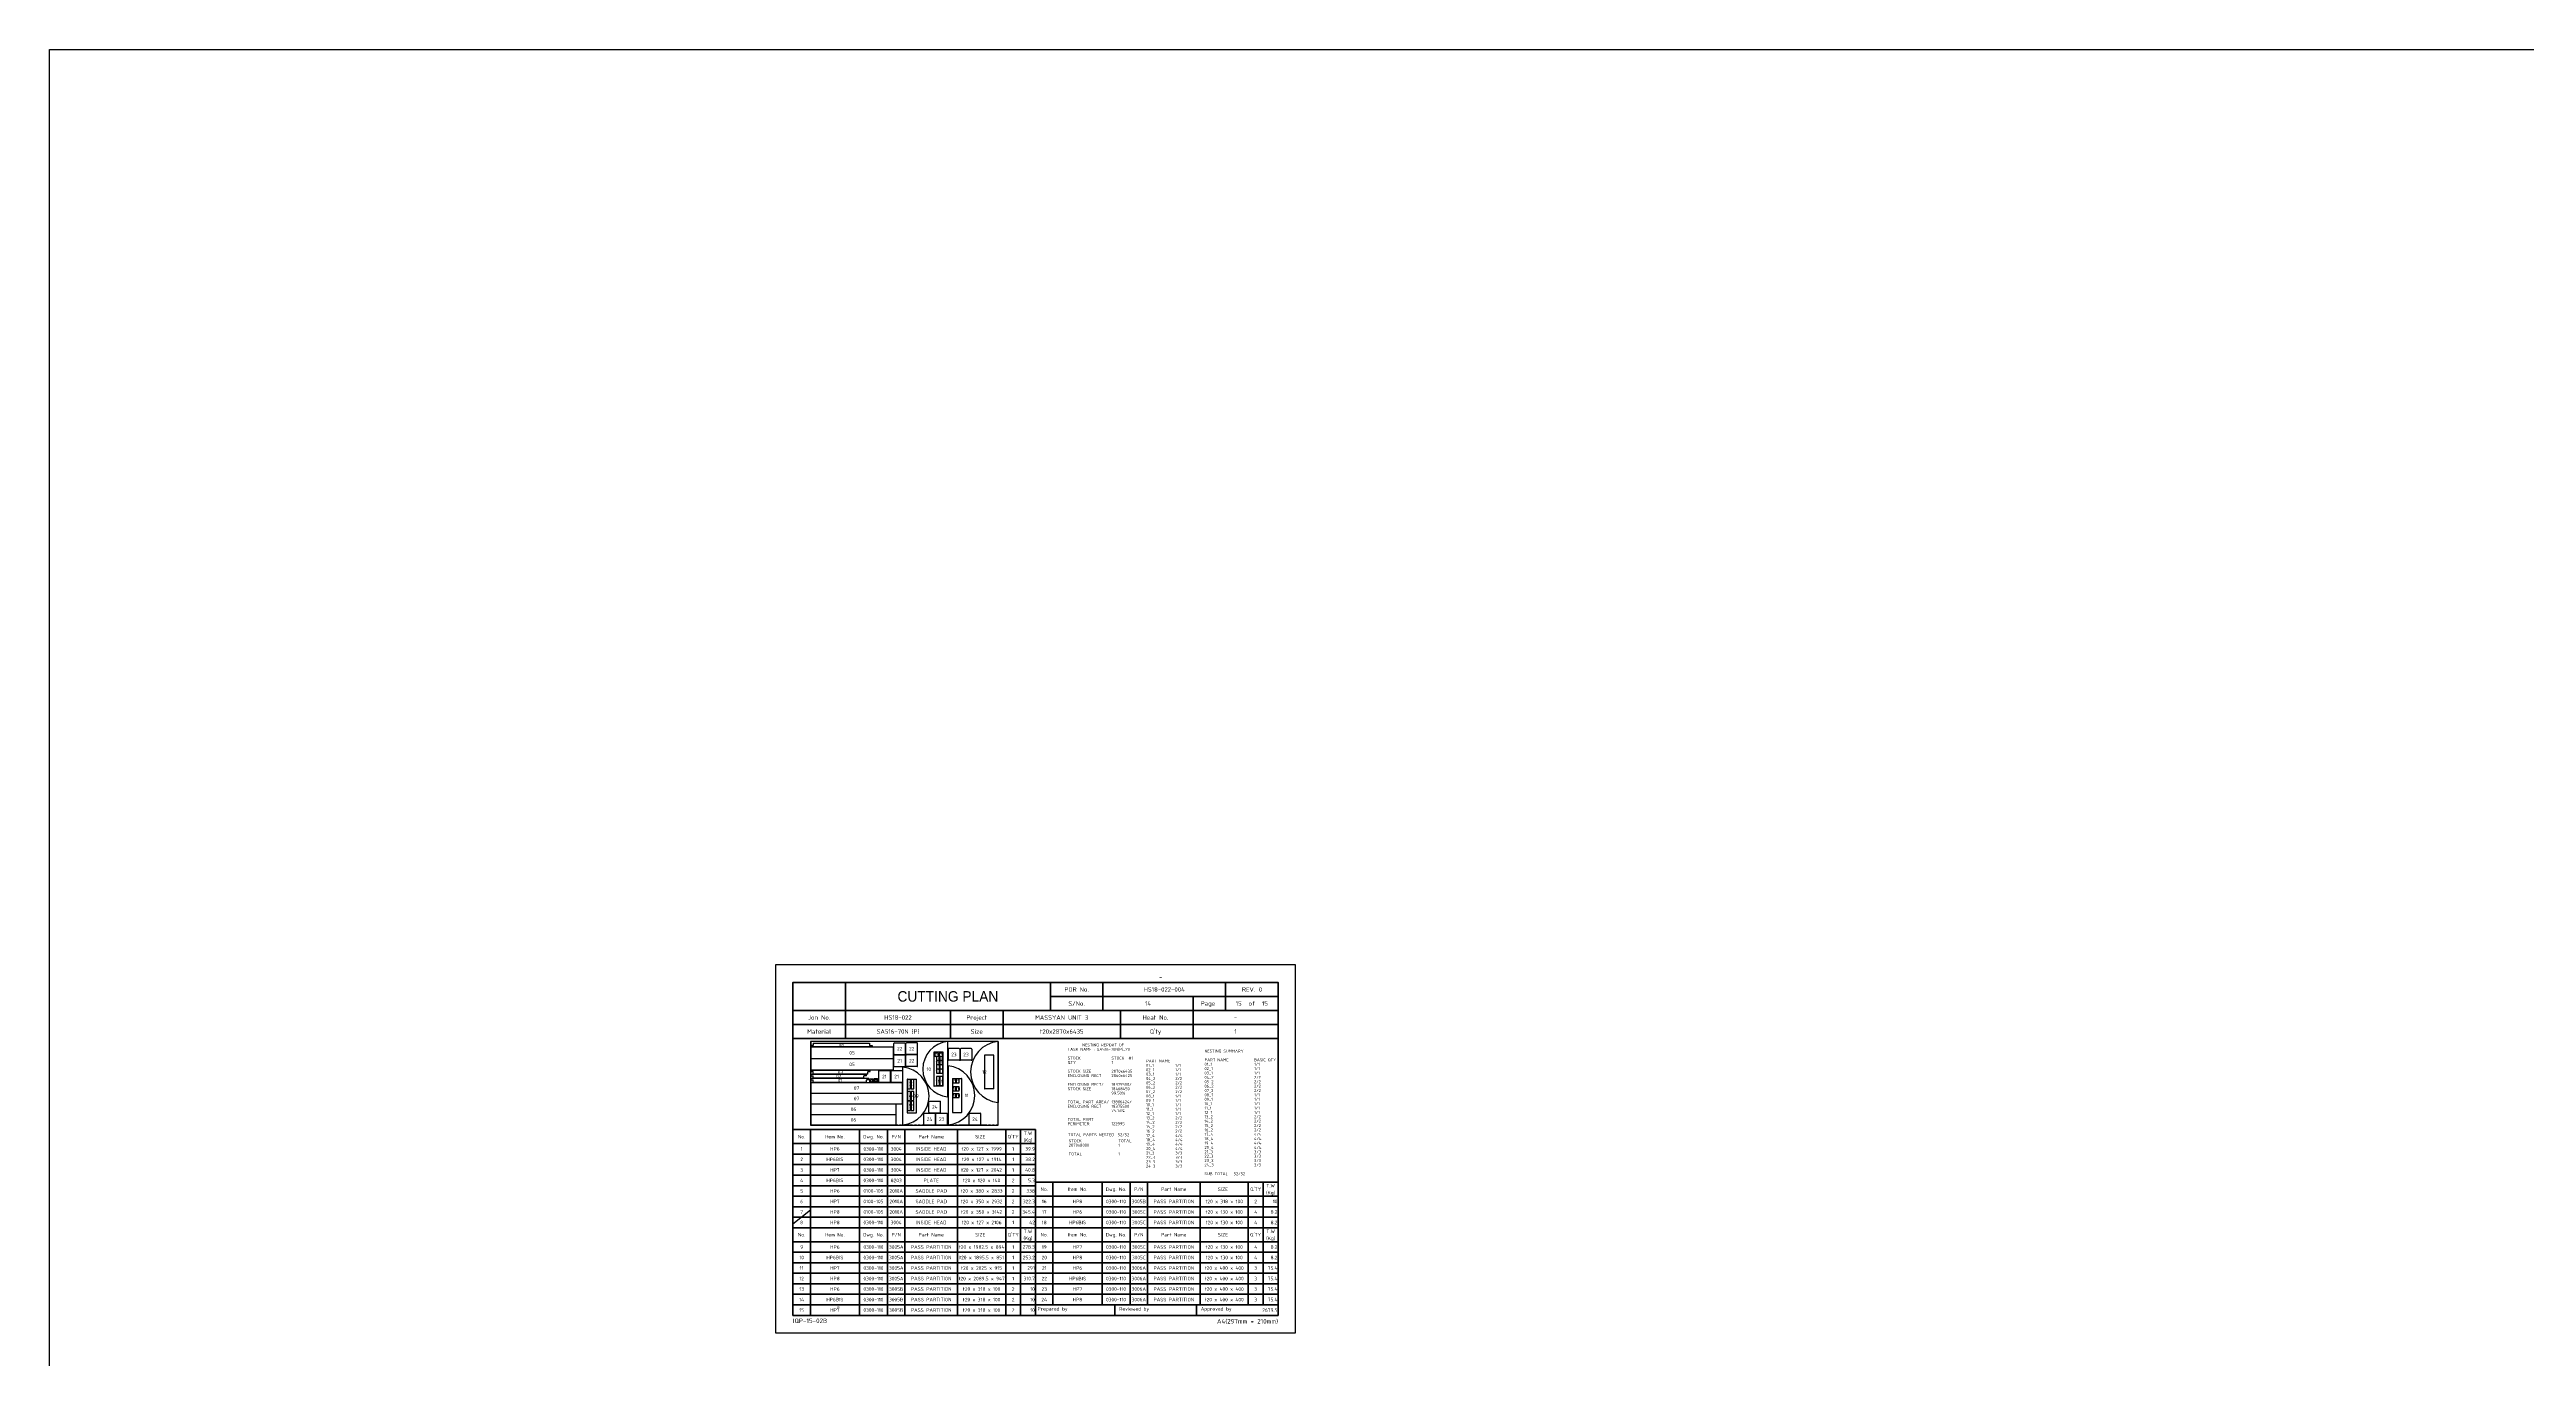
# Model space of a CAD drawing. Header units: millimetres. Extents: x -47360 to 661737, y -45870 to 354580.
# Drawn here: x 475137 to 559984, y 219124 to 263948 of the extents above; entities that cross this region are included whole.
import ezdxf
from ezdxf.enums import TextEntityAlignment as Align

# ---------------------------------------------------------------- set-up
doc = ezdxf.new("R2010")
doc.units = ezdxf.units.MM
doc.header["$LTSCALE"] = 10
doc.linetypes.add('PHANTOM', pattern=[63.5, 31.75, -6.35, 6.35, -6.35, 6.35, -6.35])
for name, color, linetype in [('$ENCL_RECT_RESERVED_LAYER$', 4, 'PHANTOM'), ('01_1__020X1999X127', 7, 'Continuous'), ('02_1__020X1914X127', 7, 'Continuous'), ('04_2__020X140X120', 7, 'Continuous'), ('05_2  020x2832.6693759868x380', 7, 'Continuous'), ('06_2  020x2932x350', 7, 'Continuous'), ('07_2  020x3142x350', 7, 'Continuous'), ('08_1__020X2106X127', 7, 'Continuous'), ('09_1__020X1982_5X894', 7, 'Continuous'), ('10_1__020X1895_5X850_5', 7, 'Continuous'), ('11_1__020X2025X915', 7, 'Continuous'), ('12_1__020X2089_5X947', 7, 'Continuous'), ('13_2  020x318x100', 7, 'Continuous'), ('14_2  020x318x100', 7, 'Continuous'), ('15_2  020x318x100', 7, 'Continuous'), ('16_2  020x318x100', 7, 'Continuous'), ('17_4  020x130x100', 7, 'Continuous'), ('18_4  020x130x100', 7, 'Continuous'), ('19_4  020x130x100', 7, 'Continuous'), ('20_4  020x130x100', 7, 'Continuous'), ('21_3__020X400X400', 7, 'Continuous'), ('23_3__020X400X400', 7, 'Continuous'), ('24_3__020X400X400', 7, 'Continuous'), ('PART-LABEL', 6, 'Continuous'), ('STOCK', 3, 'Continuous'), ('SUMMARY', 4, 'Continuous'), ('T', 2, 'Continuous')]:
    doc.layers.add(name, color=color, linetype=linetype)
doc.layers.add('PAGE', color=9, linetype='Continuous', plot=False)
doc.layers.add('TITLE', color=15, linetype='Continuous', lineweight=40)
doc.styles.get("Standard").update_dxf_attribs({"font": 'isocp2.shx', "bigfont": 'whgtxt.shx'})

# ---------------------------------------------------------------- blocks, each defined once
blk = doc.blocks.new('CP00')
at = {"layer": 'PAGE'}
blk.add_line((20, 70), (10, 62), dxfattribs=at)
blk.add_lwpolyline([(0, 0), (297, 0), (297, 210), (0, 210)], close=True, dxfattribs=at)
at = {"layer": 'TITLE'}
for p, q in [((40, 184), (40, 200)), ((157, 184), (157, 200)), ((10, 184), (287, 184)), ((10, 168), (287, 168)), ((10, 60), (287, 60)), ((148.5, 16), (287, 16))]:
    blk.add_line(p, q, dxfattribs=at)
at = {"layer": 'TITLE', "color": 8}
for p, q in [((187, 184), (187, 200)), ((40, 168), (40, 184)), ((130, 168), (130, 184)), ((238.5, 168), (238.5, 184)), ((257, 184), (257, 192)), ((10, 176), (287, 176)), ((20, 10), (20, 60)), ((48, 10), (48, 60)), ((64, 10), (64, 60)), ((74, 10), (74, 60)), ((104, 10), (104, 60)), ((131.5, 10), (131.5, 60)), ((140, 10), (140, 60)), ((158.5, 16), (158.5, 60)), ((186.5, 16), (186.5, 60)), ((202.5, 16), (202.5, 60)), ((212.5, 16), (212.5, 60)), ((242.5, 16), (242.5, 60)), ((270, 16), (270, 60)), ((278.5, 16), (278.5, 60)), ((10, 52), (287, 52)), ((10, 46), (287, 46)), ((10, 40), (287, 40)), ((10, 34), (287, 34)), ((10, 28), (287, 28)), ((10, 22), (287, 22)), ((10, 16), (148.5, 16)), ((193.8, 16), (193.8, 10)), ((240.4, 16), (240.4, 10))]:
    blk.add_line(p, q, dxfattribs=at)
at = {"layer": 'TITLE', "color": 9}
for p, q in [((257, 192), (257, 200)), ((100, 168), (100, 184)), ((157, 192), (287, 192)), ((197, 168), (197, 184)), ((238.5, 184), (238.5, 192)), ((148.5, 10), (148.5, 60))]:
    blk.add_line(p, q, dxfattribs=at)
at = {"layer": 'TITLE', "color": 15}
blk.add_lwpolyline([(10, 10), (287, 10), (287, 200), (10, 200)], close=True, dxfattribs=at)
at = {"layer": 'PAGE', "color": 2}
blk.add_attdef('ATT_NESTINGPLANNO', text='', height=2.5, dxfattribs=at).set_placement((220, 203), align=Align.MIDDLE_CENTER)
for tag, p in [('ATT_OWNERITEMNO', (35, 7.1)), ('ATT_PARTNAME', (35, 2.1))]:
    blk.add_attdef(tag, text='', height=2.5, dxfattribs=at).set_placement(p, align=Align.MIDDLE_LEFT)
at = {"layer": 'TITLE', "color": 2}
for s, height, p in [('POR No.', 2.5, (172, 196)), ('S/No.', 2.5, (172, 188)), ('Page', 2.5, (247, 188)), ('of', 2.5, (272, 188)), ('Material', 2.5, (25, 172)), ('Jon No.', 2.5, (25, 180)), ('Project', 2.5, (115, 180)), ('Size', 2.5, (115, 172)), ('Heat No.', 2.5, (217, 180)), ("Q'ty", 2.5, (217, 172)), ('-', 2.5, (262.7, 180)), ('No.', 2, (15, 56)), ('Item No.', 2, (34, 56)), ('Dwg. No.', 2, (56, 56)), ('P/N', 2, (69, 56)), ('Part Name', 2, (89, 56)), ('SIZE', 2, (117, 56)), ("Q'TY", 2, (135.8, 56)), ('T.W', 2, (144.2, 58)), ('No.', 2, (153.5, 56)), ('Item No.', 2, (172.5, 56)), ('Dwg. No.', 2, (194.5, 56)), ('P/N', 2, (207.5, 56)), ('Part Name', 2, (227.5, 56)), ('SIZE', 2, (255.5, 56)), ("Q'TY", 2, (274.2, 56)), ('T.W', 2, (282.8, 58)), ('(Kg)', 2, (144.2, 54)), ('(Kg)', 2, (282.8, 54))]:
    blk.add_text(s, height=height, dxfattribs=at).set_placement(p, align=Align.MIDDLE_CENTER)
blk.add_text('REV.', height=2.5, dxfattribs=at).set_placement((274, 196), align=Align.MIDDLE_RIGHT)
blk.add_text('0', height=2.5, dxfattribs=at).set_placement((276, 196), align=Align.MIDDLE_LEFT)
for s, height, p in [('Prepared by', 2, (149.7, 12.7)), ('Reviewed by', 2, (196.3, 12.7)), ('Approved by', 2, (242.9, 12.7)), ('IQP-15-02B', 2.59, (10, 5.6))]:
    blk.add_text(s, height=height, dxfattribs=at).set_placement(p)
blk.add_text('A4(297mm * 210mm)', height=2.594, dxfattribs=at).set_placement((287, 5.3), align=Align.RIGHT)
at = {"layer": 'TITLE', "color": 3, "insert": (98.5, 192), "char_height": 6, "width": 59.896, "attachment_point": 5}
blk.add_mtext('{\\fHYHeadLine-Medium|b0|i0|c129|p18;CUTTING PLAN}', dxfattribs=at)
at = {"layer": 'TITLE', "color": 2}
for tag, height, p in [('ATT_CUTTINGPLANNO', 2.5, (212.7, 188)), ('ATT_PORNO', 2.5, (222, 196)), ('ATT_PAGENO', 2.5, (264.5, 188)), ('ATT_PAGESUBTOTAL', 2.5, (279.5, 188)), ('ATT_WONO', 2.5, (70, 180)), ('ATT_PROJECT', 2.5, (163.5, 180)), ('ATT_PORWEIGHT', 2, (278.5, 89)), ('ATT_SCRAPWEIGHT', 2, (278.5, 71)), ('ATT_SAVEWEIGHT', 2, (278.5, 77)), ('ATT_NETWEIGHT', 2, (278.5, 83)), ('ATT_CUTTING', 2, (278.5, 65))]:
    blk.add_attdef(tag, text='', height=height, dxfattribs=at).set_placement(p, align=Align.MIDDLE_CENTER)
at = {"layer": 'TITLE', "color": 3}
for tag, p in [('ATT_MATERIAL', (70, 172)), ('ATT_SIZE', (163.5, 172)), ('ATT_QTY', (262.7, 172))]:
    blk.add_attdef(tag, text='', height=2.5, dxfattribs=at).set_placement(p, align=Align.MIDDLE_CENTER)

msp = doc.modelspace()

# ---------------------------------------------------------------- linework, layer by layer
at = {"layer": '$ENCL_RECT_RESERVED_LAYER$'}
msp.add_lwpolyline([(501210, 227118.4), (507634.89, 227118.4), (507634.89, 229978.4), (501210, 229978.4)], close=True, dxfattribs=at)
for p, q in [((504057.67, 229551.49, -565256912572.52), (504057.67, 229911.49, -565256912572.52)), ((504077.67, 229931.49, -565256912572.52), (504437.67, 229931.49, -565256912572.52)), ((504077.67, 229531.49, -565256912572.52), (504437.67, 229531.49, -565256912572.52)), ((504457.67, 229551.49, -565256912572.52), (504457.67, 229911.49, -565256912572.52)), ((504472.67, 229551.49, -565256912572.52), (504472.67, 229911.49, -565256912572.52)), ((504472.67, 229136.49, -565256912572.52), (504472.67, 229496.49, -565256912572.52)), ((504852.67, 229931.49, -565256912572.52), (504492.67, 229931.49, -565256912572.52)), ((504852.67, 229531.49, -565256912572.52), (504492.67, 229531.49, -565256912572.52)), ((504852.67, 229516.49, -565256912572.52), (504492.67, 229516.49, -565256912572.52)), ((504852.67, 229116.49, -565256912572.52), (504492.67, 229116.49, -565256912572.52)), ((504872.67, 229551.49, -565256912572.52), (504872.67, 229911.49, -565256912572.52)), ((504872.67, 229136.49, -565256912572.52), (504872.67, 229496.49, -565256912572.52)), ((503243.76, 228989.41, 37683794171.5), (501218.9, 228989.41, 37683794171.5)), ((501299.33, 228862.41, 37683794171.5), (501299.33, 228940.4, 37683794171.5)), ((503163.33, 228862.41, 37683794171.5), (501299.33, 228862.41, 37683794171.5)), ((503163.33, 228862.41, 37683794171.5), (503163.33, 228940.4, 37683794171.5))]:
    msp.add_line(p, q)
at = {"elevation": 37683794171.5}
for points in [[(501293.33, 228946.4), (501210.81, 228946.4), (501215.61, 228961.18)], [(503169.33, 228946.4), (503251.84, 228946.4), (503247.04, 228961.18)]]:
    msp.add_lwpolyline(points, dxfattribs=at)
for centre, radius, start, end in [((504077.67, 229911.49, -847885368858.77), 20, 90, 180), ((504077.67, 229551.49, -847885368858.77), 20, 180, 270), ((504437.67, 229911.49, -847885368858.77), 20, 0, 90), ((504437.67, 229551.49, -847885368858.77), 20, 270, 0), ((504492.67, 229911.49, -847885368858.77), 20, 90, 180), ((504492.67, 229551.49, -847885368858.77), 20, 180, 270), ((504492.67, 229496.49, -847885368858.77), 20, 90, 180), ((504492.67, 229136.49, -847885368858.77), 20, 180, 270), ((504852.67, 229911.49, -847885368858.77), 20, 0, 90), ((504852.67, 229551.49, -847885368858.77), 20, 270, 0), ((504852.67, 229496.49, -847885368858.77), 20, 0, 90), ((504852.67, 229136.49, -847885368858.77), 20, 270, 0), ((502231.33, 228857.41, 37683794171.5), 1021, 172.571727, 174.166484), ((501293.33, 228940.4, 37683794171.5), 6, 359.999305, 90), ((503169.33, 228940.4, 37683794171.5), 6, 90, 180.000695), ((502231.33, 228857.41, 37683794171.5), 1021, 5.833521, 7.428278)]:
    msp.add_arc(centre, radius, start, end)
at = {"layer": '01_1__020X1999X127'}
for p, q in [((501210.81, 228662.41), (501215.78, 228677.68)), ((501210.81, 228662.41), (501293.33, 228662.41)), ((503201.58, 228705.41), (501219.08, 228705.41)), ((501299.33, 228578.41), (501299.33, 228656.41)), ((503121.33, 228578.41), (501299.33, 228578.41)), ((503121.33, 228578.41), (503121.33, 228656.41)), ((503209.84, 228662.41), (503127.33, 228662.41)), ((503209.84, 228662.41), (503204.87, 228677.68))]:
    msp.add_line(p, q, dxfattribs=at)
for centre, radius, start, end in [((502210.33, 228573.41), 1000, 172.41482, 174.014348), ((501293.33, 228656.41), 6, 359.999305, 90), ((503127.33, 228656.41), 6, 90, 180.000695), ((502210.33, 228573.41), 1000, 5.985652, 7.58518)]:
    msp.add_arc(centre, radius, start, end, dxfattribs=at)
at = {"layer": '02_1__020X1914X127'}
for p, q in [((501210.81, 228804.4), (501216.15, 228820.83)), ((501210.81, 228804.4), (501293.33, 228804.4)), ((503115.18, 228847.41), (501219.47, 228847.41)), ((501299.33, 228720.41), (501299.33, 228798.4)), ((503035.33, 228720.41), (501299.33, 228720.41)), ((503035.33, 228720.41), (503035.33, 228798.4)), ((503123.84, 228804.4), (503041.33, 228804.4)), ((503123.84, 228804.4), (503118.5, 228820.83))]:
    msp.add_line(p, q, dxfattribs=at)
for centre, radius, start, end in [((502167.33, 228715.41, 37683794171.5), 957, 172.071858, 173.67522), ((501293.33, 228798.4, 37683794171.5), 6, 359.999305, 90), ((503041.33, 228798.4, 37683794171.5), 6, 90, 180.000695), ((502167.33, 228715.41, 37683794171.5), 957, 6.32478, 7.928142)]:
    msp.add_arc(centre, radius, start, end, dxfattribs=at)
at = {"layer": '04_2__020X140X120'}
for p, q in [((503225.65, 228678.41), (503245.65, 228698.41)), ((503225.65, 228678.41), (503225.65, 228598.41)), ((503245.65, 228578.41), (503225.65, 228598.41)), ((503245.65, 228698.41), (503365.65, 228698.41)), ((503245.65, 228578.41), (503365.65, 228578.41)), ((503365.65, 228698.41), (503365.65, 228578.41)), ((503500.65, 228698.41), (503380.65, 228698.41)), ((503380.65, 228578.41), (503380.65, 228698.41)), ((503500.65, 228578.41), (503380.65, 228578.41)), ((503500.65, 228698.41), (503520.65, 228678.41)), ((503520.65, 228598.41), (503500.65, 228578.41)), ((503520.65, 228598.41), (503520.65, 228678.41))]:
    msp.add_line(p, q, dxfattribs=at)
for centre in [(503305.65, 228638.41), (503440.65, 228638.41)]:
    msp.add_circle(centre, 45.5, dxfattribs=at)
at = {"layer": '05_2  020x2832.6693759868x380'}
for p, q in [((504042.67, 229779.41), (501210, 229779.41)), ((501210, 229779.41), (501210, 229399.41)), ((501210, 229399.41), (504042.67, 229399.41)), ((504042.67, 229384.41), (501210, 229384.41)), ((501210, 229384.41), (501210, 229004.41)), ((504042.67, 229399.41), (504042.67, 229779.41)), ((504042.67, 229004.41), (504042.67, 229384.41)), ((501210, 229004.41), (504042.67, 229004.41))]:
    msp.add_line(p, q, dxfattribs=at)
at = {"layer": '06_2  020x2932x350'}
for p, q in [((504142, 227833.4), (501210, 227833.4)), ((501210, 227833.4), (501210, 227483.4)), ((501210, 227483.4), (504142, 227483.4)), ((504142, 227468.4), (501210, 227468.4)), ((501210, 227468.4), (501210, 227118.4)), ((504142, 227483.4), (504142, 227833.4)), ((504142, 227118.4), (504142, 227468.4)), ((501210, 227118.4), (504142, 227118.4))]:
    msp.add_line(p, q, dxfattribs=at)
at = {"layer": '07_2  020x3142x350'}
for p, q in [((504352, 228563.4), (501210, 228563.4)), ((501210, 228563.4), (501210, 228213.4)), ((504352, 228213.4), (504352, 228563.4)), ((501210, 228213.4), (504352, 228213.4)), ((504352, 228198.4), (501210, 228198.4)), ((501210, 228198.4), (501210, 227848.4)), ((501210, 227848.4), (504352, 227848.4)), ((504352, 227848.4), (504352, 228198.4))]:
    msp.add_line(p, q, dxfattribs=at)
at = {"layer": '08_1__020X2106X127'}
for p, q in [((503308.02, 229794.41), (501218.63, 229794.41)), ((501299.33, 229921.41), (503227.33, 229921.41)), ((501299.33, 229921.41), (501299.33, 229843.41)), ((503227.33, 229921.41), (503227.33, 229843.41))]:
    msp.add_line(p, q, dxfattribs=at)
for points in [[(501293.33, 229837.41), (501210.81, 229837.41), (501215.38, 229823.35)], [(503233.33, 229837.41), (503315.84, 229837.41), (503311.27, 229823.35)]]:
    msp.add_lwpolyline(points, dxfattribs=at)
for centre, radius, start, end in [((502263.33, 229926.41), 1053, 185.616631, 187.201322), ((501293.33, 229843.41), 6, 270, 0.000695), ((503233.33, 229843.41), 6, 179.999305, 270), ((502263.33, 229926.41), 1053, 352.798678, 354.383369)]:
    msp.add_arc(centre, radius, start, end, dxfattribs=at)
at = {"layer": '09_1__020X1982_5X894'}
for p, q in [((504367, 227118.69), (504367, 229101.19)), ((504517, 228683.94), (504517, 227535.94)), ((504523, 228689.94), (504831, 228689.94)), ((504837, 227535.94), (504837, 228683.94)), ((504523, 227529.94), (504831, 227529.94))]:
    msp.add_line(p, q, dxfattribs=at)
for centre, radius, start, end in [((504267.1, 228109.94), 996.27, 275.754838, 84.245164), ((504523, 228683.94), 6, 90, 179.999823), ((504831, 228683.94), 6, 0, 90), ((504523, 227535.94), 6, 179.999823, 270), ((504831, 227535.94), 6, 270, 0)]:
    msp.add_arc(centre, radius, start, end, dxfattribs=at)
at = {"layer": '10_1__020X1895_5X850_5'}
for p, q in [((505900.87, 229978.08), (505900.87, 228082.58)), ((505430.92, 229604.27), (505430.92, 228456.39)), ((505744.88, 229610.27), (505436.92, 229610.27)), ((505750.88, 228456.39), (505750.88, 229604.27)), ((505744.88, 228450.39), (505436.92, 228450.39))]:
    msp.add_line(p, q, dxfattribs=at)
for centre, radius, start, end in [((506003.78, 229030.33), 953.32, 96.197302, 263.802698), ((505436.92, 229604.27), 6, 90, 180), ((505744.88, 229604.27), 6, 359.999823, 90), ((505436.92, 228456.39), 6, 180, 270), ((505744.88, 228456.39), 6, 270, 359.999823)]:
    msp.add_arc(centre, radius, start, end, dxfattribs=at)
at = {"layer": '11_1__020X2025X915'}
for p, q in [((505915.87, 229143.69), (505915.87, 227118.69)), ((506065.88, 228705.23), (506065.87, 227557.16)), ((506071.88, 228711.23), (506379.9, 228711.23)), ((506385.9, 227557.16), (506385.9, 228705.23)), ((506071.87, 227551.15), (506379.9, 227551.15))]:
    msp.add_line(p, q, dxfattribs=at)
for centre, radius, start, end in [((505813.24, 228131.19), 1017.69, 275.787652, 84.212348), ((506071.88, 228705.23), 6, 90, 179.999823), ((506379.9, 228705.23), 6, 0, 90), ((506071.87, 227557.16), 6, 179.999823, 270), ((506379.9, 227557.16), 6, 270, 0)]:
    msp.add_arc(centre, radius, start, end, dxfattribs=at)
at = {"layer": '12_1__020X2089_5X947'}
for p, q in [((507634.89, 229978.11), (507634.89, 227888.61)), ((507164.86, 229507.39), (507164.86, 228359.33)), ((507478.88, 229513.39), (507170.86, 229513.39)), ((507484.88, 228359.33), (507484.88, 229507.39)), ((507478.88, 228353.33), (507170.86, 228353.33))]:
    msp.add_line(p, q, dxfattribs=at)
for centre, radius, start, end in [((507737.63, 228933.36), 1049.79, 95.616281, 264.383719), ((507170.86, 229507.39), 6, 90, 180), ((507478.88, 229507.39), 6, 359.999823, 90), ((507170.86, 228359.33), 6, 180, 270), ((507478.88, 228359.33), 6, 270, 359.999823)]:
    msp.add_arc(centre, radius, start, end, dxfattribs=at)
at = {"layer": '13_2  020x318x100'}
for p, q in [((504532, 228674.94), (504532, 228356.94)), ((504632, 228674.94), (504532, 228674.94)), ((504532, 228356.94), (504632, 228356.94)), ((504632, 228356.94), (504632, 228674.94)), ((504647, 228674.94), (504647, 228356.94)), ((504747, 228674.94), (504647, 228674.94)), ((504647, 228356.94), (504747, 228356.94)), ((504747, 228356.94), (504747, 228674.94))]:
    msp.add_line(p, q, dxfattribs=at)
at = {"layer": '14_2  020x318x100'}
for p, q in [((504632, 228270.09), (504532, 228270.09)), ((504532, 228270.09), (504532, 227952.09)), ((504632, 227952.09), (504632, 228270.09)), ((504747, 228270.09), (504647, 228270.09)), ((504647, 228270.09), (504647, 227952.09)), ((504747, 227952.09), (504747, 228270.09)), ((504532, 227952.09), (504632, 227952.09)), ((504647, 227952.09), (504747, 227952.09))]:
    msp.add_line(p, q, dxfattribs=at)
at = {"layer": '15_2  020x318x100'}
for p, q in [((504632, 227937.09), (504532, 227937.09)), ((504532, 227937.09), (504532, 227619.09)), ((504532, 227619.09), (504632, 227619.09)), ((504632, 227619.09), (504632, 227937.09)), ((504747, 227937.09), (504647, 227937.09)), ((504647, 227937.09), (504647, 227619.09)), ((504647, 227619.09), (504747, 227619.09)), ((504747, 227619.09), (504747, 227937.09))]:
    msp.add_line(p, q, dxfattribs=at)
at = {"layer": '16_2  020x318x100'}
for p, q in [((505620.88, 228783.39), (505520.88, 228783.39)), ((505520.88, 228783.39), (505520.88, 228465.39)), ((505520.88, 228465.39), (505620.88, 228465.39)), ((505620.88, 228465.39), (505620.88, 228783.39)), ((505735.88, 228783.39), (505635.88, 228783.39)), ((505635.88, 228783.39), (505635.88, 228465.39)), ((505635.88, 228465.39), (505735.88, 228465.39)), ((505735.88, 228465.39), (505735.88, 228783.39))]:
    msp.add_line(p, q, dxfattribs=at)
at = {"layer": '17_4  020x130x100'}
for p, q in [((505520.88, 229173.42), (505520.88, 229043.42)), ((505620.88, 229173.42), (505520.88, 229173.42)), ((505620.88, 229043.42), (505620.88, 229173.42)), ((505635.88, 229173.42), (505635.88, 229043.42)), ((505735.88, 229173.42), (505635.88, 229173.42)), ((505735.88, 229043.42), (505735.88, 229173.42)), ((505520.88, 229043.42), (505620.88, 229043.42)), ((505520.88, 229028.42), (505520.88, 228898.42)), ((505620.88, 229028.42), (505520.88, 229028.42)), ((505520.88, 228898.42), (505620.88, 228898.42)), ((505620.88, 228898.42), (505620.88, 229028.42)), ((505635.88, 229043.42), (505735.88, 229043.42)), ((505635.88, 229028.42), (505635.88, 228898.42)), ((505735.88, 229028.42), (505635.88, 229028.42)), ((505635.88, 228898.42), (505735.88, 228898.42)), ((505735.88, 228898.42), (505735.88, 229028.42))]:
    msp.add_line(p, q, dxfattribs=at)
at = {"layer": '18_4  020x130x100'}
for p, q in [((505520.88, 229463.42), (505520.88, 229333.42)), ((505620.88, 229463.42), (505520.88, 229463.42)), ((505520.88, 229333.42), (505620.88, 229333.42)), ((505520.88, 229318.42), (505520.88, 229188.42)), ((505620.88, 229318.42), (505520.88, 229318.42)), ((505520.88, 229188.42), (505620.88, 229188.42)), ((505620.88, 229333.42), (505620.88, 229463.42)), ((505620.88, 229188.42), (505620.88, 229318.42)), ((505635.88, 229463.42), (505635.88, 229333.42)), ((505735.88, 229463.42), (505635.88, 229463.42)), ((505635.88, 229333.42), (505735.88, 229333.42)), ((505635.88, 229318.42), (505635.88, 229188.42)), ((505735.88, 229318.42), (505635.88, 229318.42)), ((505635.88, 229188.42), (505735.88, 229188.42)), ((505735.88, 229333.42), (505735.88, 229463.42)), ((505735.88, 229188.42), (505735.88, 229318.42))]:
    msp.add_line(p, q, dxfattribs=at)
at = {"layer": '19_4  020x130x100'}
for p, q in [((505590.88, 229578.42), (505460.88, 229578.42)), ((505460.88, 229578.42), (505460.88, 229478.42)), ((505460.88, 229478.42), (505590.88, 229478.42)), ((505590.88, 229478.42), (505590.88, 229578.42)), ((505735.88, 229578.42), (505605.88, 229578.42)), ((505605.88, 229578.42), (505605.88, 229478.42)), ((505605.88, 229478.42), (505735.88, 229478.42)), ((505735.88, 229478.42), (505735.88, 229578.42)), ((506080.88, 228696.23), (506080.88, 228566.23)), ((506180.88, 228696.23), (506080.88, 228696.23)), ((506080.88, 228566.23), (506180.88, 228566.23)), ((506180.88, 228566.23), (506180.88, 228696.23)), ((506195.88, 228696.23), (506195.88, 228566.23)), ((506295.88, 228696.23), (506195.88, 228696.23)), ((506195.88, 228566.23), (506295.88, 228566.23)), ((506295.88, 228566.23), (506295.88, 228696.23))]:
    msp.add_line(p, q, dxfattribs=at)
at = {"layer": '20_4  020x130x100'}
for p, q in [((506180.88, 228422.97), (506080.88, 228422.97)), ((506080.88, 228422.97), (506080.88, 228292.97)), ((506080.88, 228292.97), (506180.88, 228292.97)), ((506180.88, 228292.97), (506180.88, 228422.97)), ((506295.88, 228422.97), (506195.88, 228422.97)), ((506195.88, 228422.97), (506195.88, 228292.97)), ((506195.88, 228292.97), (506295.88, 228292.97)), ((506295.88, 228292.97), (506295.88, 228422.97)), ((506180.88, 228190.7), (506080.88, 228190.7)), ((506080.88, 228190.7), (506080.88, 228060.7)), ((506080.88, 228060.7), (506180.88, 228060.7)), ((506180.88, 228060.7), (506180.88, 228190.7)), ((506295.88, 228190.7), (506195.88, 228190.7)), ((506195.88, 228190.7), (506195.88, 228060.7)), ((506195.88, 228060.7), (506295.88, 228060.7)), ((506295.88, 228060.7), (506295.88, 228190.7))]:
    msp.add_line(p, q, dxfattribs=at)
at = {"layer": '21_3__020X400X400'}
for p, q in [((504057.67, 229136.49, -565256912572.52), (504057.67, 229496.49, -565256912572.52)), ((504077.67, 229516.49, -565256912572.52), (504437.67, 229516.49, -565256912572.52)), ((504077.67, 229116.49, -565256912572.52), (504437.67, 229116.49, -565256912572.52)), ((504457.67, 229136.49, -565256912572.52), (504457.67, 229496.49, -565256912572.52)), ((503535.65, 228958.41, -565256912572.52), (503535.65, 228598.41, -565256912572.52)), ((503915.65, 228978.41, -565256912572.52), (503555.65, 228978.41, -565256912572.52)), ((503915.65, 228578.41, -565256912572.52), (503555.65, 228578.41, -565256912572.52)), ((503935.65, 228958.41, -565256912572.52), (503935.65, 228598.41, -565256912572.52)), ((503950.65, 228958.41, -565256912572.52), (503950.65, 228598.41, -565256912572.52)), ((504330.65, 228978.41, -565256912572.52), (503970.65, 228978.41, -565256912572.52)), ((504330.65, 228578.41, -565256912572.52), (503970.65, 228578.41, -565256912572.52)), ((504350.65, 228958.41, -565256912572.52), (504350.65, 228598.41, -565256912572.52))]:
    msp.add_line(p, q, dxfattribs=at)
for centre, start, end in [((504077.67, 229496.49, -847885368858.77), 90, 180), ((504077.67, 229136.49, -847885368858.77), 180, 270), ((504437.67, 229496.49, -847885368858.77), 0, 90), ((504437.67, 229136.49, -847885368858.77), 270, 0), ((503555.65, 228958.41, -847885368858.77), 90, 180), ((503555.65, 228598.41, -847885368858.77), 180, 270), ((503915.65, 228958.41, -847885368858.77), 0, 90), ((503915.65, 228598.41, -847885368858.77), 270, 0), ((503970.65, 228958.41, -847885368858.77), 90, 180), ((503970.65, 228598.41, -847885368858.77), 180, 270), ((504330.65, 228958.41, -847885368858.77), 0, 90), ((504330.65, 228598.41, -847885368858.77), 270, 0)]:
    msp.add_arc(centre, 20, start, end, dxfattribs=at)
at = {"layer": '23_3__020X400X400'}
for p, q in [((505915.87, 229713.08, -565256912572.52), (505915.87, 229353.08, -565256912572.52)), ((506295.87, 229733.08, -565256912572.52), (505935.87, 229733.08, -565256912572.52)), ((506295.87, 229333.08, -565256912572.52), (505935.87, 229333.08, -565256912572.52)), ((506315.87, 229713.08, -565256912572.52), (506315.87, 229353.08, -565256912572.52)), ((506330.87, 229713.08, -565256912572.52), (506330.87, 229353.08, -565256912572.52)), ((506710.87, 229733.08, -565256912572.52), (506350.87, 229733.08, -565256912572.52)), ((506710.87, 229333.08, -565256912572.52), (506350.87, 229333.08, -565256912572.52)), ((506730.87, 229713.08, -565256912572.52), (506730.87, 229353.08, -565256912572.52)), ((505496.92, 227138.4, -565256912572.52), (505496.92, 227498.4, -565256912572.52)), ((505516.92, 227518.4, -565256912572.52), (505876.92, 227518.4, -565256912572.52)), ((505896.92, 227138.4, -565256912572.52), (505896.92, 227498.4, -565256912572.52)), ((505516.92, 227118.4, -565256912572.52), (505876.92, 227118.4, -565256912572.52))]:
    msp.add_line(p, q, dxfattribs=at)
for centre, start, end in [((505935.87, 229713.08, -847885368858.77), 90, 180), ((505935.87, 229353.08, -847885368858.77), 180, 270), ((506295.87, 229713.08, -847885368858.77), 0, 90), ((506295.87, 229353.08, -847885368858.77), 270, 0), ((506350.87, 229713.08, -847885368858.77), 90, 180), ((506350.87, 229353.08, -847885368858.77), 180, 270), ((506710.87, 229713.08, -847885368858.77), 0, 90), ((506710.87, 229353.08, -847885368858.77), 270, 0), ((505516.92, 227498.4, -847885368858.77), 90, 180), ((505876.92, 227498.4, -847885368858.77), 0, 90), ((505516.92, 227138.4, -847885368858.77), 180, 270), ((505876.92, 227138.4, -847885368858.77), 270, 0)]:
    msp.add_arc(centre, 20, start, end, dxfattribs=at)
at = {"layer": '24_3__020X400X400'}
for p, q in [((505081.92, 227138.4, -565256912572.52), (505081.92, 227498.4, -565256912572.52)), ((505101.92, 227518.4, -565256912572.52), (505461.92, 227518.4, -565256912572.52)), ((505260.4, 227553.4, -565256912572.52), (505260.4, 227913.4, -565256912572.52)), ((505280.4, 227933.4, -565256912572.52), (505640.4, 227933.4, -565256912572.52)), ((505280.4, 227533.4, -565256912572.52), (505640.4, 227533.4, -565256912572.52)), ((505481.92, 227138.4, -565256912572.52), (505481.92, 227498.4, -565256912572.52)), ((505660.4, 227553.4, -565256912572.52), (505660.4, 227913.4, -565256912572.52)), ((506640.15, 227138.4, -565256912572.52), (506640.15, 227498.4, -565256912572.52)), ((506660.15, 227518.4, -565256912572.52), (507020.15, 227518.4, -565256912572.52)), ((507040.15, 227138.4, -565256912572.52), (507040.15, 227498.4, -565256912572.52)), ((505101.92, 227118.4, -565256912572.52), (505461.92, 227118.4, -565256912572.52)), ((506660.15, 227118.4, -565256912572.52), (507020.15, 227118.4, -565256912572.52))]:
    msp.add_line(p, q, dxfattribs=at)
for centre, start, end in [((505101.92, 227498.4, -847885368858.77), 90, 180), ((505280.4, 227913.4, -847885368858.77), 90, 180), ((505280.4, 227553.4, -847885368858.77), 180, 270), ((505461.92, 227498.4, -847885368858.77), 0, 90), ((505640.4, 227913.4, -847885368858.77), 0, 90), ((505640.4, 227553.4, -847885368858.77), 270, 0), ((506660.15, 227498.4, -847885368858.77), 90, 180), ((507020.15, 227498.4, -847885368858.77), 0, 90), ((505101.92, 227138.4, -847885368858.77), 180, 270), ((505461.92, 227138.4, -847885368858.77), 270, 0), ((506660.15, 227138.4, -847885368858.77), 180, 270), ((507020.15, 227138.4, -847885368858.77), 270, 0)]:
    msp.add_arc(centre, 20, start, end, dxfattribs=at)
at = {"layer": 'STOCK'}
msp.add_lwpolyline([(501200, 227108.4), (507635, 227108.4), (507635, 229978.4), (501200, 229978.4)], close=True, dxfattribs=at)
at = {"layer": 'T'}
msp.add_lwpolyline([(475137.49, 263947.79), (597933.7, 263947.79), (597933.7, -19423.43), (475137.49, -19423.43)], close=True, dxfattribs=at)
at = {"layer": 'TITLE'}
for p, q in [((500600, 226960), (508910, 226960)), ((508910, 223600), (508910, 226960)), ((508910, 225160), (517220, 225160)), ((517220, 223600), (517220, 225160))]:
    msp.add_line(p, q, dxfattribs=at)
at = {"layer": 'TITLE', "color": 8}
for p, q in [((501200, 223600), (501200, 226960)), ((502880, 223600), (502880, 226960)), ((503840, 223600), (503840, 226960)), ((504440, 223600), (504440, 226960)), ((506240, 223600), (506240, 226960)), ((507890, 223600), (507890, 226960)), ((508400, 223600), (508400, 226960)), ((500600, 226480), (508910, 226480)), ((500600, 226120), (508910, 226120)), ((500600, 225760), (508910, 225760)), ((500600, 225400), (508910, 225400)), ((500600, 225040), (508910, 225040)), ((509510, 223600), (509510, 225160)), ((511190, 223600), (511190, 225160)), ((512150, 223600), (512150, 225160)), ((512750, 223600), (512750, 225160)), ((514550, 223600), (514550, 225160)), ((516200, 223600), (516200, 225160)), ((516710, 223600), (516710, 225160)), ((500600, 224680), (508910, 224680)), ((500600, 224320), (508910, 224320)), ((508910, 224680), (517220, 224680)), ((508910, 224320), (517220, 224320)), ((500600, 223960), (508910, 223960)), ((508910, 223960), (517220, 223960))]:
    msp.add_line(p, q, dxfattribs=at)

# ---------------------------------------------------------------- block references
ref = msp.add_blockref('CP00', (500000, 220000), dxfattribs=dict(xscale=60, yscale=60, zscale=60))
ref.add_attrib('ATT_WONO', 'HS18-022', dxfattribs={"layer": 'TITLE', "color": 2, "height": 150}).set_placement((504200, 230800), align=Align.MIDDLE_CENTER)
ref.add_attrib('ATT_PROJECT', 'MASSYAN UNIT 3', dxfattribs={"layer": 'TITLE', "color": 2, "height": 150}).set_placement((509810, 230800), align=Align.MIDDLE_CENTER)
ref.add_attrib('ATT_PORNO', 'HS18-022-004', dxfattribs={"layer": 'TITLE', "color": 2, "height": 150}).set_placement((513320, 231760), align=Align.MIDDLE_CENTER)
ref.add_attrib('ATT_OWNERITEMNO', '-', dxfattribs={"layer": 'PAGE', "color": 2, "height": 150}).set_placement((502100, 221200), align=Align.MIDDLE_LEFT)
ref.add_attrib('ATT_PARTNAME', '-', dxfattribs={"layer": 'PAGE', "color": 2, "height": 150}).set_placement((502100, 220900), align=Align.MIDDLE_LEFT)
ref.add_attrib('ATT_MATERIAL', 'SA516-70N (P)', dxfattribs={"layer": 'TITLE', "color": 3, "height": 150}).set_placement((504200, 230320), align=Align.MIDDLE_CENTER)
ref.add_attrib('ATT_SIZE', 't20x2870x6435', dxfattribs={"layer": 'TITLE', "color": 3, "height": 150}).set_placement((509810, 230320), align=Align.MIDDLE_CENTER)
ref.add_attrib('ATT_QTY', '1', dxfattribs={"layer": 'TITLE', "color": 3, "height": 150}).set_placement((515765, 230320), align=Align.MIDDLE_CENTER)
ref.add_attrib('ATT_NESTINGPLANNO', '-', dxfattribs={"layer": 'PAGE', "color": 2, "height": 150}).set_placement((513200, 232180), align=Align.MIDDLE_CENTER)
ref.add_attrib('ATT_CUTTINGPLANNO', '14', dxfattribs={"layer": 'TITLE', "color": 2, "height": 150}).set_placement((512765, 231280), align=Align.MIDDLE_CENTER)
ref.add_attrib('ATT_PAGENO', '15', dxfattribs={"layer": 'TITLE', "color": 2, "height": 150}).set_placement((515870, 231280), align=Align.MIDDLE_CENTER)
ref.add_attrib('ATT_PAGESUBTOTAL', '15', dxfattribs={"layer": 'TITLE', "color": 2, "height": 150}).set_placement((516770, 231280), align=Align.MIDDLE_CENTER)

# ---------------------------------------------------------------- texts
at = {"layer": 'PART-LABEL'}
for s, p in [('08', (502263.33, 229857.91, 37683794171.5)), ('05', (502626.33, 229589.41)), ('05', (502626.33, 229194.41)), ('22', (504257.67, 229731.49, -847885368858.77)), ('21', (504257.67, 229316.49, -847885368858.77)), ('22', (504672.67, 229731.49, -847885368858.77)), ('22', (504672.67, 229316.49, -847885368858.77)), ('10', (505253.95, 229030.33)), ('19', (505525.88, 229528.42, -847885368858.77)), ('18', (505570.88, 229253.42)), ('18', (505570.88, 229398.42)), ('17', (505570.88, 229108.42)), ('19', (505670.88, 229528.42)), ('18', (505685.88, 229253.42)), ('18', (505685.88, 229398.42)), ('17', (505685.88, 229108.42)), ('23', (506115.87, 229533.08, -847885368858.77)), ('23', (506530.87, 229533.08, -847885368858.77)), ('02', (502167.33, 228783.91)), ('01', (502210.33, 228641.91)), ('03', (502231.33, 228925.91, 37683794171.5)), ('07', (502781, 228388.4)), ('04', (503295.65, 228638.41)), ('04', (503450.65, 228638.41)), ('21', (503735.65, 228778.41)), ('21', (504150.65, 228778.41, -847885368858.77)), ('13', (504582, 228515.94)), ('13', (504697, 228515.94)), ('16', (505570.88, 228624.39, -847885368858.77)), ('17', (505570.88, 228963.42)), ('16', (505685.88, 228624.39)), ('17', (505685.88, 228963.42)), ('20', (506130.88, 228357.97)), ('19', (506130.88, 228631.23)), ('20', (506245.88, 228357.97)), ('19', (506245.88, 228631.23)), ('12', (507161.36, 228933.36)), ('06', (502676, 227658.4)), ('07', (502781, 228023.4)), ('14', (504582, 228111.09)), ('15', (504582, 227778.09)), ('14', (504697, 228111.09)), ('15', (504697, 227778.09)), ('09', (504815.19, 228109.94, -847885368858.77)), ('24', (505460.4, 227733.4, -847885368858.77)), ('20', (506130.88, 228125.7)), ('20', (506245.88, 228125.7)), ('11', (506555.52, 228131.19)), ('06', (502676, 227293.4)), ('24', (505281.92, 227318.4)), ('23', (505696.92, 227318.4)), ('24', (506840.15, 227318.4, -847885368858.77))]:
    msp.add_text(s, height=120, dxfattribs=at).set_placement(p, align=Align.MIDDLE_CENTER)
at = {"layer": 'SUMMARY'}
for s, p in [('TASK NAME : SA516-70N(P)_20', (510012.54, 229659.56)), ('STOCK ', (510012.54, 229359.56)), ('QTY', (510012.54, 229209.56)), ('NESTING REPORT OF', (510512.54, 229809.56)), ('1', (511512.54, 229209.56)), ('STOCK  #1', (511512.54, 229359.56)), ('01_1', (512700, 229110.92)), ('PART NAME', (512700, 229260.92)), ('1/1', (513700, 229110.92)), ('01_1', (514700, 229150)), ('02_1', (514700, 229000)), ('NESTING SUMMARY', (514700, 229600)), ('PART NAME', (514700, 229300)), ('1/1', (516400, 229150)), ('1/1', (516400, 229000)), ('BASIC QTY', (516400, 229300)), ('STOCK SIZE', (510012.54, 228909.56)), ('STOCK SIZE', (510012.54, 228309.56)), ('ENCLOSING RECT', (510012.54, 228759.56)), ('ENCLOSING RECT/', (510012.54, 228459.56)), ('18375500/', (511512.54, 228459.56)), ('18468450 ', (511512.54, 228309.56)), ('2870x6435', (511512.54, 228909.56)), ('2860x6425', (511512.54, 228759.56)), ('99.50%%%', (511512.54, 228159.56)), ('02_1', (512700, 228960.92)), ('03_1', (512700, 228810.92)), ('04_2', (512700, 228660.92)), ('05_2', (512700, 228510.92)), ('06_2', (512700, 228360.92)), ('07_2', (512700, 228210.92)), ('1/1', (513700, 228960.92)), ('1/1', (513700, 228810.92)), ('2/2', (513700, 228660.92)), ('2/2', (513700, 228510.92)), ('2/2', (513700, 228360.92)), ('2/2', (513700, 228210.92)), ('03_1', (514700, 228850)), ('04_2', (514700, 228700)), ('05_2', (514700, 228550)), ('06_2', (514700, 228400)), ('07_2', (514700, 228250)), ('1/1', (516400, 228850)), ('2/2', (516400, 228700)), ('2/2', (516400, 228550)), ('2/2', (516400, 228400)), ('2/2', (516400, 228250)), ('TOTAL PART AREA/', (510012.54, 227859.56)), ('ENCLOSING RECT', (510012.54, 227709.56)), ('13806424/', (511512.54, 227859.56)), ('18375500', (511512.54, 227709.56)), ('75.13%', (511512.54, 227559.56)), ('10_1', (512700, 227760.92)), ('11_1', (512700, 227610.92)), ('12_1', (512700, 227460.92)), ('13_2', (512700, 227310.92)), ('08_1', (512700, 228060.92)), ('09_1', (512700, 227910.92)), ('1/1', (513700, 228060.92)), ('1/1', (513700, 227910.92)), ('1/1', (513700, 227760.92)), ('1/1', (513700, 227610.92)), ('1/1', (513700, 227460.92)), ('2/2', (513700, 227310.92)), ('10_1', (514700, 227800)), ('11_1', (514700, 227650)), ('12_1', (514700, 227500)), ('13_2', (514700, 227350)), ('08_1', (514700, 228100)), ('09_1', (514700, 227950)), ('1/1', (516400, 228100)), ('1/1', (516400, 227950)), ('1/1', (516400, 227800)), ('1/1', (516400, 227650)), ('1/1', (516400, 227500)), ('2/2', (516400, 227350)), ('TOTAL PART', (510012.54, 227259.56)), ('PERIMETER', (510012.54, 227109.56)), ('TOTAL PARTS NESTED', (510029.78, 226735.35)), ('STOCK', (510047.81, 226527.89)), ('122995', (511512.54, 227109.56)), ('52/52', (511729.78, 226735.35)), ('TOTAL', (511747.81, 226527.89)), ('14_2', (512700, 227160.92)), ('15_2', (512700, 227010.92)), ('16_2', (512700, 226860.92)), ('17_4', (512700, 226710.92)), ('18_4', (512700, 226560.92)), ('2/2', (513700, 227160.92)), ('2/2', (513700, 227010.92)), ('2/2', (513700, 226860.92)), ('4/4', (513700, 226710.92)), ('4/4', (513700, 226560.92)), ('14_2', (514700, 227200)), ('15_2', (514700, 227050)), ('16_2', (514700, 226900)), ('17_4', (514700, 226750)), ('18_4', (514700, 226600)), ('19_4', (514700, 226450)), ('2/2', (516400, 227200)), ('2/2', (516400, 227050)), ('2/2', (516400, 226900)), ('4/4', (516400, 226750)), ('4/4', (516400, 226600)), ('4/4', (516400, 226450)), ('2870x8000', (510047.81, 226377.89)), ('TOTAL', (510047.81, 226077.89)), ('1', (511747.81, 226377.89)), ('1', (511747.81, 226077.89)), ('19_4', (512700, 226410.92)), ('20_4', (512700, 226260.92)), ('21_3', (512700, 226110.92)), ('22_3', (512700, 225960.92)), ('23_3', (512700, 225810.92)), ('24_3', (512700, 225660.92)), ('4/4', (513700, 226410.92)), ('4/4', (513700, 226260.92)), ('3/3', (513700, 226110.92)), ('3/3', (513700, 225960.92)), ('3/3', (513700, 225810.92)), ('3/3', (513700, 225660.92)), ('20_4', (514700, 226300)), ('21_3', (514700, 226150)), ('22_3', (514700, 226000)), ('23_3', (514700, 225850)), ('24_3', (514700, 225700)), ('4/4', (516400, 226300)), ('3/3', (516400, 226150)), ('3/3', (516400, 226000)), ('3/3', (516400, 225850)), ('3/3', (516400, 225700)), ('SUB TOTAL', (514700, 225400)), ('52/52', (515700, 225400))]:
    msp.add_text(s, height=100, dxfattribs=at).set_placement(p)
at = {"layer": 'T'}
for s, p in [('2', (500900, 225880)), ('1', (500900, 226240)), ('HP6BIS', (502040, 225880)), ('HP6', (502040, 226240)), ('0300-110', (503360, 226240)), ('0300-110', (503360, 225880)), ('3004', (504140, 226240)), ('3004', (504140, 225880)), ('INSIDE HEAD', (505340, 226240)), ('INSIDE HEAD', (505340, 225880)), ('t20 x 127 x 1999', (507065, 226240)), ('t20 x 127 x 1914', (507065, 225880)), ('1', (508145, 226240)), ('1', (508145, 225880)), ('4', (500900, 225160)), ('3', (500900, 225520)), ('5', (500900, 224800)), ('HP6BIS', (502040, 225160)), ('HP6', (502040, 224800)), ('HP7', (502040, 225520)), ('0100-105', (503360, 224800)), ('0300-110', (503360, 225520)), ('0300-110', (503360, 225160)), ('2010A', (504140, 224800)), ('3004', (504140, 225520)), ('8203', (504140, 225160)), ('SADDLE PAD', (505340, 224800)), ('INSIDE HEAD', (505340, 225520)), ('PLATE', (505340, 225160)), ('t20 x 380 x 2833', (507065, 224800)), ('t20 x 127 x 2042', (507065, 225520)), ('t20 x 120 x 140', (507065, 225160)), ('2', (508145, 225160)), ('2', (508145, 224800)), ('1', (508145, 225520)), ('7', (500900, 224080)), ('6', (500900, 224440)), ('HP8', (502040, 224080)), ('HP7', (502040, 224440)), ('0100-105', (503360, 224440)), ('0100-105', (503360, 224080)), ('2010A', (504140, 224440)), ('2010A', (504140, 224080)), ('SADDLE PAD', (505340, 224440)), ('SADDLE PAD', (505340, 224080)), ('t20 x 350 x 2932', (507065, 224440)), ('t20 x 350 x 3142', (507065, 224080)), ('2', (508145, 224440)), ('2', (508145, 224080)), ('16', (509210, 224440)), ('17', (509210, 224080)), ('HP8', (510350, 224440)), ('HP6', (510350, 224080)), ('0300-110', (511670, 224440)), ('0300-110', (511670, 224080)), ('3005B', (512450, 224440)), ('3005C', (512450, 224080)), ('PASS PARTITION', (513650, 224440)), ('PASS PARTITION', (513650, 224080)), ('t20 x 318 x 100', (515375, 224440)), ('t20 x 130 x 100', (515375, 224080)), ('4', (516455, 224080)), ('2', (516455, 224440)), ('8', (500900, 223720)), ('HP8', (502040, 223720)), ('0300-110', (503360, 223720)), ('3004', (504140, 223720)), ('INSIDE HEAD', (505340, 223720)), ('t20 x 127 x 2106', (507065, 223720)), ('1', (508145, 223720)), ('18', (509210, 223720)), ('HP6BIS', (510350, 223720)), ('0300-110', (511670, 223720)), ('3005C', (512450, 223720)), ('PASS PARTITION', (513650, 223720)), ('t20 x 130 x 100', (515375, 223720)), ('4', (516455, 223720)), ('10', (500900, 222520)), ('9', (500900, 222880)), ('HP6BIS', (502040, 222520)), ('HP6', (502040, 222880)), ('0300-110', (503360, 222880)), ('0300-110', (503360, 222520)), ('3005A', (504140, 222880)), ('3005A', (504140, 222520)), ('PASS PARTITION', (505340, 222880)), ('PASS PARTITION', (505340, 222520)), ('t20 x 1982.5 x 894', (507065, 222880)), ('t20 x 1895.5 x 851', (507065, 222520)), ('1', (508145, 222880)), ('1', (508145, 222520)), ('20', (509210, 222520)), ('19', (509210, 222880)), ('HP8', (510350, 222520)), ('HP7', (510350, 222880)), ('0300-110', (511670, 222880)), ('0300-110', (511670, 222520)), ('3005C', (512450, 222880)), ('3005C', (512450, 222520)), ('PASS PARTITION', (513650, 222880)), ('PASS PARTITION', (513650, 222520)), ('t20 x 130 x 100', (515375, 222880)), ('t20 x 130 x 100', (515375, 222520)), ('4', (516455, 222880)), ('4', (516455, 222520)), ('13', (500900, 221440)), ('12', (500900, 221800)), ('11', (500900, 222160)), ('HP8', (502040, 221800)), ('HP6', (502040, 221440)), ('HP7', (502040, 222160)), ('0300-110', (503360, 222160)), ('0300-110', (503360, 221800)), ('0300-110', (503360, 221440)), ('3005A', (504140, 222160)), ('3005A', (504140, 221800)), ('3005B', (504140, 221440)), ('PASS PARTITION', (505340, 222160)), ('PASS PARTITION', (505340, 221800)), ('PASS PARTITION', (505340, 221440)), ('t20 x 2089.5 x 947', (507065, 221800)), ('t20 x 2025 x 915', (507065, 222160)), ('t20 x 318 x 100', (507065, 221440)), ('2', (508145, 221440)), ('1', (508145, 222160)), ('1', (508145, 221800)), ('23', (509210, 221440)), ('22', (509210, 221800)), ('21', (509210, 222160)), ('HP6BIS', (510350, 221800)), ('HP6', (510350, 222160)), ('HP7', (510350, 221440)), ('0300-110', (511670, 222160)), ('0300-110', (511670, 221800)), ('0300-110', (511670, 221440)), ('3006A', (512450, 222160)), ('3006A', (512450, 221800)), ('3006A', (512450, 221440)), ('PASS PARTITION', (513650, 222160)), ('PASS PARTITION', (513650, 221800)), ('PASS PARTITION', (513650, 221440)), ('t20 x 400 x 400', (515375, 222160)), ('t20 x 400 x 400', (515375, 221800)), ('t20 x 400 x 400', (515375, 221440)), ('3', (516455, 222160)), ('3', (516455, 221800)), ('3', (516455, 221440)), ('14', (500900, 221080)), ('15', (500900, 220720)), ('HP6BIS', (502040, 221080)), ('HP7', (502040, 220720)), ('0300-110', (503360, 221080)), ('0300-110', (503360, 220720)), ('3005B', (504140, 221080)), ('3005B', (504140, 220720)), ('PASS PARTITION', (505340, 221080)), ('PASS PARTITION', (505340, 220720)), ('t20 x 318 x 100', (507065, 221080)), ('t20 x 318 x 100', (507065, 220720)), ('2', (508145, 221080)), ('2', (508145, 220720)), ('24', (509210, 221080)), ('HP8', (510350, 221080)), ('0300-110', (511670, 221080)), ('3006A', (512450, 221080)), ('PASS PARTITION', (513650, 221080)), ('t20 x 400 x 400', (515375, 221080)), ('3', (516455, 221080))]:
    msp.add_text(s, height=120, dxfattribs=at).set_placement(p, align=Align.CENTER)
for s, p in [('39.9', (508888.44, 226240)), ('38.2', (508888.44, 225880)), ('40.8', (508888.44, 225520)), ('338', (508888.44, 224800)), ('5.3', (508888.44, 225160)), ('345.4', (508888.44, 224080)), ('322.3', (508888.44, 224440)), ('8.2', (517198.44, 224080)), ('10', (517198.44, 224440)), ('42', (508888.44, 223720)), ('8.2', (517198.44, 223720)), ('278.3', (508888.44, 222880)), ('253.2', (508888.44, 222520)), ('8.2', (517198.44, 222880)), ('8.2', (517198.44, 222520)), ('310.7', (508888.44, 221800)), ('291', (508888.44, 222160)), ('10', (508888.44, 221440)), ('75.4', (517198.44, 222160)), ('75.4', (517198.44, 221800)), ('75.4', (517198.44, 221440)), ('10', (508888.44, 221080)), ('10', (508888.44, 220720)), ('2679.5', (517198.44, 220720)), ('75.4', (517198.44, 221080))]:
    msp.add_text(s, height=120, dxfattribs=at).set_placement(p, align=Align.RIGHT)
at = {"layer": 'TITLE', "color": 2}
for s, p in [('No.', (500900, 226720)), ('Item No.', (502040, 226720)), ('Dwg. No.', (503360, 226720)), ('P/N', (504140, 226720)), ('Part Name', (505340, 226720)), ('SIZE', (507020, 226720)), ("Q'TY", (508145, 226720)), ('(Kg)', (508655, 226600)), ('T.W', (508655, 226840)), ('No.', (509210, 224920)), ('Item No.', (510350, 224920)), ('Dwg. No.', (511670, 224920)), ('P/N', (512450, 224920)), ('Part Name', (513650, 224920)), ('SIZE', (515330, 224920)), ("Q'TY", (516455, 224920)), ('(Kg)', (516965, 224800)), ('T.W', (516965, 225040))]:
    msp.add_text(s, height=120, dxfattribs=at).set_placement(p, align=Align.MIDDLE_CENTER)

doc.saveas('drawing.dxf')
